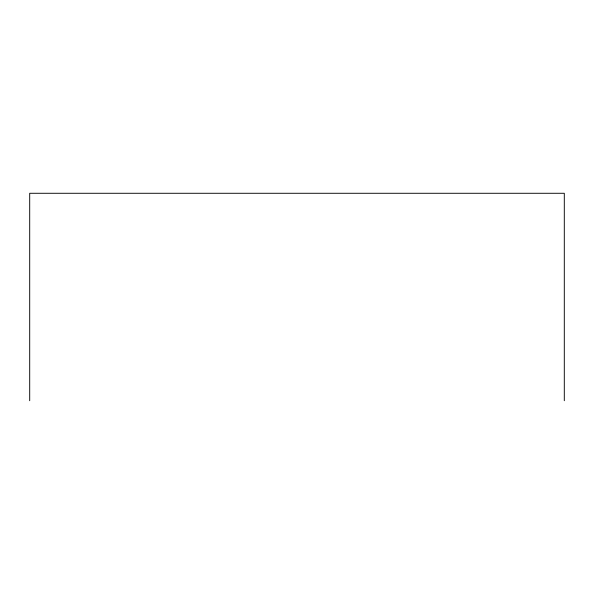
<?xml version="1.0" encoding="UTF-8"?>
<svg xmlns="http://www.w3.org/2000/svg" width="594" height="594" viewBox="0 0 594 594"><rect width="100%" height="100%" fill="white"/><g stroke="black" fill="none" stroke-linecap="round" stroke-linejoin="round"><path stroke-width="0.89" d="M564.3 400.72L564.3 193.28L29.7 193.28L29.7 400.72"/></g></svg>
